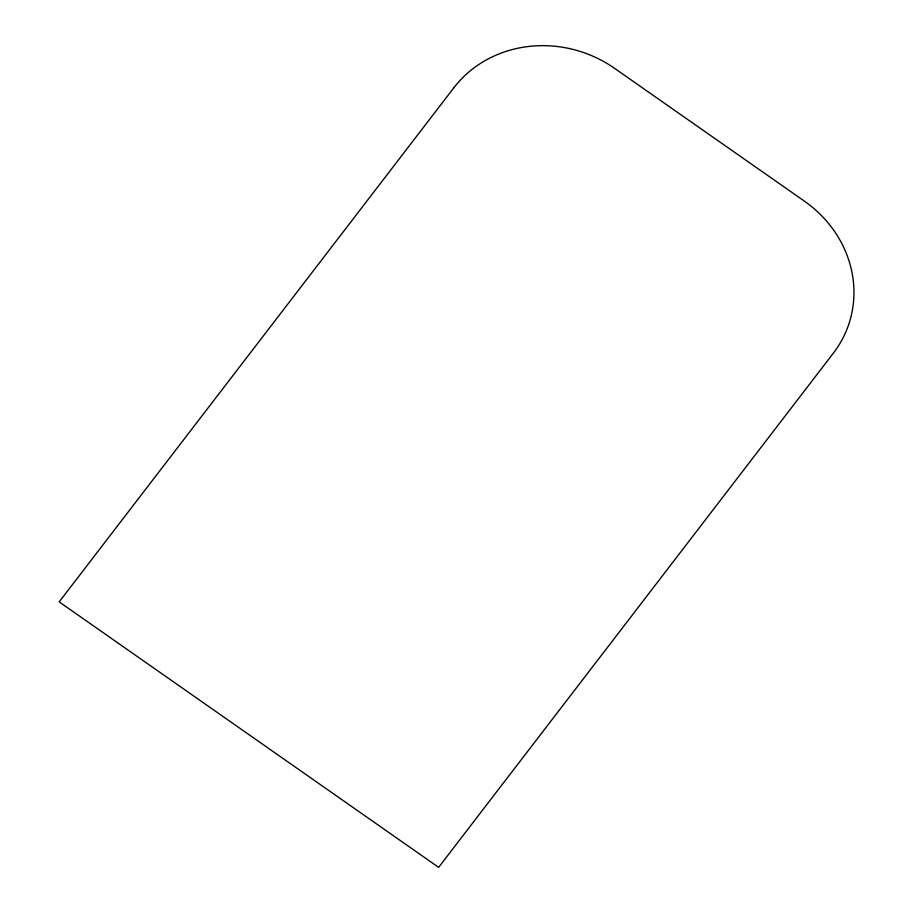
<?xml version="1.0" encoding="UTF-8"?>
<svg xmlns="http://www.w3.org/2000/svg" width="913" height="913" viewBox="0 0 913 913"><rect width="100%" height="100%" fill="white"/><g stroke="black" fill="none" stroke-linecap="round" stroke-linejoin="round"><path stroke-width="1.37" d="M453.921 87.682L59.185 601.884L438.639 867.35L833.375 353.137A116.465 107.289 19.9 0 0 804.296 201.065L614.563 68.338A116.465 107.289 19.9 0 0 453.921 87.682"/></g></svg>
